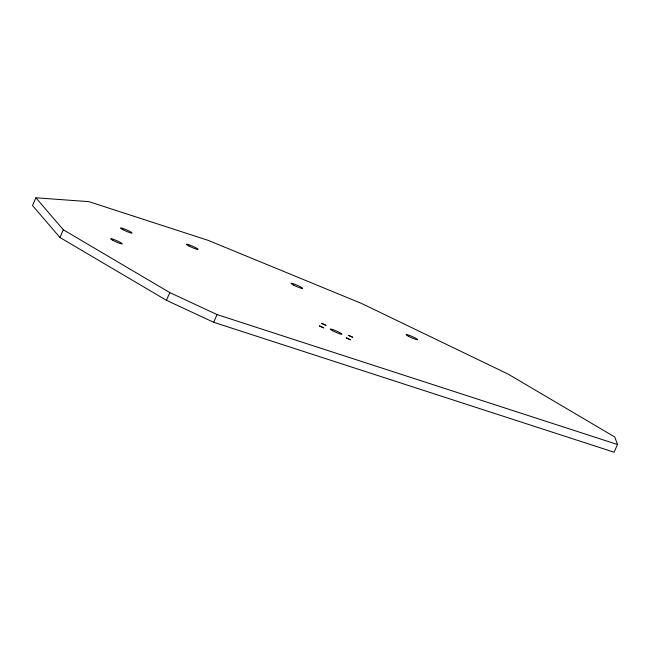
<?xml version="1.0" encoding="UTF-8"?>
<svg xmlns="http://www.w3.org/2000/svg" width="650" height="650" viewBox="0 0 650 650"><rect width="100%" height="100%" fill="white"/><g stroke="black" fill="none" stroke-linecap="round" stroke-linejoin="round"><path stroke-width="0.97" d="M35.896 197.787L32.5 205.489L59.922 237.486L166.424 300.308L213.671 322.278L614.104 452.213L617.5 444.511L614.746 436.979L508.243 374.156L361.603 303.477L208.114 240.338L88.896 201.654L35.896 197.787L63.318 229.783L169.821 292.606L217.068 314.576L617.5 444.511M59.922 237.486L63.318 229.783M166.424 300.308L169.821 292.606M213.671 322.278L217.068 314.576M321.766 323.416L325.902 325.325L321.766 323.416M319.483 325.926L323.619 327.836L319.483 325.926M348.554 335.359L352.682 337.269L348.554 335.359M346.271 337.87L350.407 339.779L346.271 337.87M113.108 240.459A6.354 0.699 23.8 0 0 122.241 243.864A6.354 0.699 23.8 0 0 113.969 239.517A6.354 0.699 23.8 0 0 113.108 240.459M332.702 330.785A6.354 0.699 23.8 0 0 341.827 334.189A6.354 0.699 23.8 0 0 333.556 329.842A6.354 0.699 23.8 0 0 332.702 330.785M122.915 229.669A6.354 0.699 23.8 0 0 132.039 233.082A6.354 0.699 23.8 0 0 123.768 228.735A6.354 0.699 23.8 0 0 122.915 229.669M188.931 245.984A6.354 0.699 23.8 0 0 198.055 249.389A6.354 0.699 23.8 0 0 189.784 245.042A6.354 0.699 23.8 0 0 188.931 245.984M293.467 285.017A6.354 0.699 23.8 0 0 302.591 288.421A6.354 0.699 23.8 0 0 294.328 284.074A6.354 0.699 23.8 0 0 293.467 285.017M408.517 336.31A6.354 0.699 23.8 0 0 417.641 339.723A6.354 0.699 23.8 0 0 409.378 335.368A6.354 0.699 23.8 0 0 408.517 336.31"/></g></svg>
